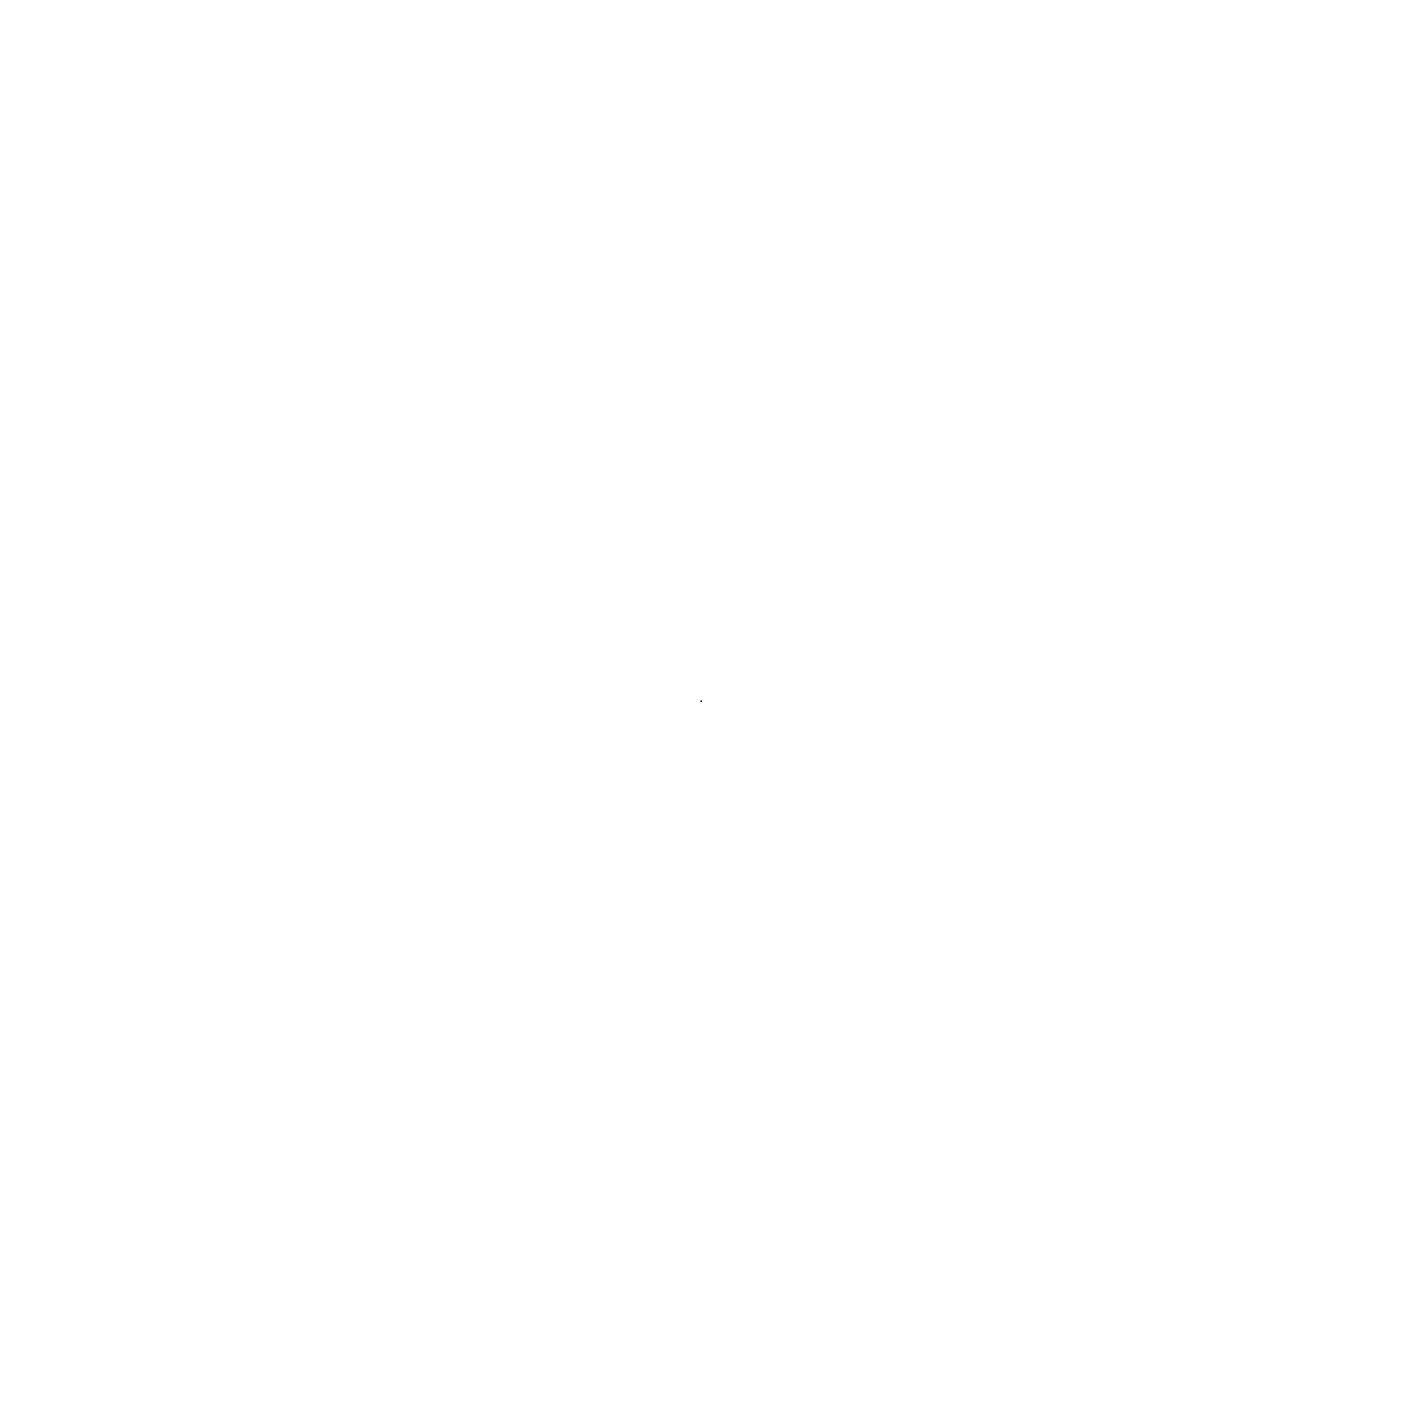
# Model space of a CAD drawing. Units: millimetres on the paper. Extents: x -7.875 to -7.875, y 23.625 to 23.625.
import ezdxf

# ---------------------------------------------------------------- set-up
doc = ezdxf.new("R2010")
doc.units = ezdxf.units.MM
doc.header["$PDMODE"] = 32
doc.header["$PDSIZE"] = 0.5
doc.layers.add('0-4', color=2, linetype='Continuous')

msp = doc.modelspace()

# ---------------------------------------------------------------- linework, layer by layer
at = {"layer": '0-4'}
msp.add_point((-7.875, 23.625), dxfattribs=at)

doc.saveas('drawing.dxf')
